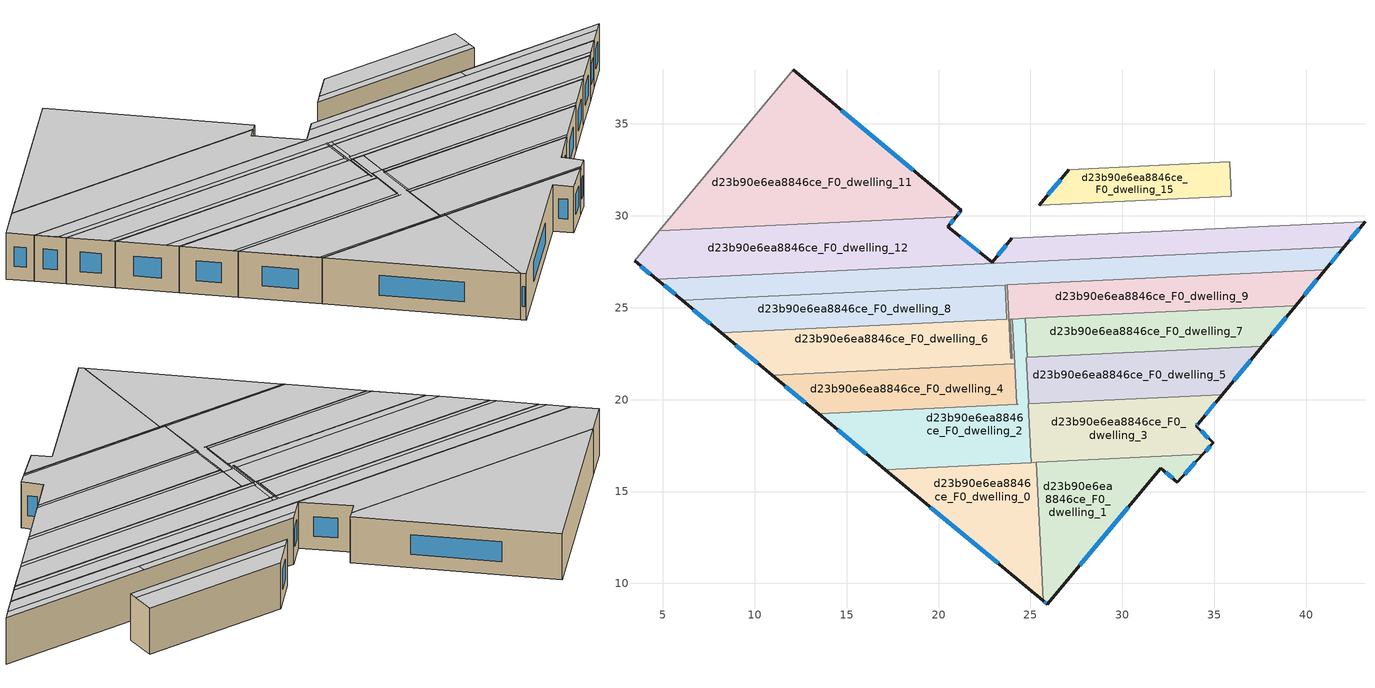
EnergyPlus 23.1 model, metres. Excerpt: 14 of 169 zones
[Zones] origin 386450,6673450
d23b90e6ea8846ce_F0_dwelling_0
 floor ground (EU_floor_Construction): 25.33,16.59 25.69,9.06 17.12,16.2 z0
 wall outside (EU_wall_Construction): 17.12,16.2 25.69,9.06 z0:3
 wall to d23b90e6ea8846ce_F0_dwelling_1 (EU_wall_Construction): 25.69,9.06 25.33,16.59 z0:3
 wall to d23b90e6ea8846ce_F0_dwelling_2 (EU_wall_Construction): 25.05,16.57 17.12,16.2 z0:3
 wall to d23b90e6ea8846ce_F0_dwelling_3 (EU_wall_Construction): 25.33,16.59 25.05,16.57 z0:3
 window (EU_Window_Construction): 19.56,14.16 23.24,11.1 z0.86:2.14
 ceiling adiabatic (EU_roof_Construction): 25.69,9.06 25.33,16.59 17.12,16.2 z3
d23b90e6ea8846ce_F0_dwelling_1
 floor ground (EU_floor_Construction): 34.37,17.02 32.99,15.51 32.1,16.26 25.91,8.88 25.69,9.06 25.33,16.59 z0
 wall outside (EU_wall_Construction): 25.69,9.06 25.91,8.88 32.1,16.26 32.99,15.51 34.37,17.02 z0:3
 wall to d23b90e6ea8846ce_F0_dwelling_3 (EU_wall_Construction): 34.37,17.02 25.33,16.59 z0:3
 window (EU_Window_Construction): 25.75,9.01 25.85,8.93 / 33.38,15.94 33.97,16.59 / 32.36,16.05 32.74,15.73 / 27.68,10.99 30.33,14.15 z0.86:2.14
 ceiling to d23b90e6ea8846ce_F1_dwelling_1 (EU_floor_Construction): 32.99,15.51 34.37,17.02 25.33,16.59 25.69,9.06 25.91,8.88 32.1,16.26 z3
d23b90e6ea8846ce_F0_dwelling_10
 floor ground (EU_floor_Construction): 42.08,28.33 41.03,27.06 6.06,25.4 4.68,26.54 z0
 wall outside (EU_wall_Construction): 41.03,27.06 42.08,28.33 / 4.68,26.54 6.06,25.4 z0:3
 wall to d23b90e6ea8846ce_F0_dwelling_12 (EU_wall_Construction): 42.08,28.33 4.68,26.54 z0:3
 wall to d23b90e6ea8846ce_F0_dwelling_8 (EU_wall_Construction): 6.06,25.4 23.63,26.23 z0:3
 wall to d23b90e6ea8846ce_F0_dwelling_9 (EU_wall_Construction): 23.73,26.24 41.03,27.06 z0:3
 wall to d23b90e6ea8846ce_F0_dwelling_6 (EU_wall_Construction): 23.63,26.23 23.73,26.24 z0:3
 window (EU_Window_Construction): 41.33,27.43 41.78,27.97 / 5.08,26.22 5.67,25.72 z0.86:2.14
 ceiling to d23b90e6ea8846ce_F1_dwelling_10 (EU_floor_Construction): 41.3,27.39 42.06,28.3 4.71,26.52 5.71,25.69 23.59,26.54 23.64,26.55 23.69,26.55 z3
 ceiling to d23b90e6ea8846ce_F1_dwelling_9 (EU_floor_Construction): 41.03,27.06 41.3,27.39 23.98,26.56 23.99,26.25 z3
 ceiling to d23b90e6ea8846ce_F1_dwelling_11 (EU_floor_Construction): 42.06,28.3 42.08,28.33 4.68,26.54 4.71,26.52 z3
 ceiling to d23b90e6ea8846ce_F1_dwelling_8 (EU_floor_Construction): 23.61,26.23 23.59,26.54 5.71,25.69 6.06,25.4 z3
 ceiling to d23b90e6ea8846ce_F1_dwelling_6 (EU_floor_Construction): 23.7,26.24 23.69,26.55 23.64,26.55 23.59,26.54 23.61,26.23 23.65,26.24 z3
 ceiling to d23b90e6ea8846ce_F1_dwelling_4 (EU_floor_Construction): 23.99,26.25 23.98,26.56 23.69,26.55 23.7,26.24 23.73,26.24 z3
d23b90e6ea8846ce_F0_dwelling_11
 floor ground (EU_floor_Construction): 21.23,30.29 20.95,29.95 4.82,29.18 12.11,37.94 z0
 wall outside (EU_wall_Construction): 20.95,29.95 21.23,30.29 12.11,37.94 z0:3
 wall to d23b90e6ea8846ce_F0_dwelling_12 (EU_wall_Construction): 4.82,29.18 20.95,29.95 z0:3
 wall adiabatic (EU_wall_Construction): 12.11,37.94 4.82,29.18 z0:3
 window (EU_Window_Construction): 18.63,32.47 14.71,35.75 / 21.03,30.05 21.15,30.19 z0.86:2.14
 ceiling adiabatic (EU_roof_Construction): 20.95,29.95 21.23,30.29 12.11,37.94 4.82,29.18 z3
d23b90e6ea8846ce_F0_dwelling_12
 floor ground (EU_floor_Construction): 43.2,29.69 42.08,28.33 4.68,26.54 3.46,27.56 4.82,29.18 20.95,29.95 20.5,29.41 22.92,27.48 24,28.77 z0
 wall outside (EU_wall_Construction): 3.46,27.56 4.68,26.54 / 24,28.77 22.92,27.48 20.5,29.41 20.95,29.95 / 42.08,28.33 43.2,29.69 z0:3
 wall adiabatic (EU_wall_Construction): 4.82,29.18 3.46,27.56 z0:3
 wall to d23b90e6ea8846ce_F0_dwelling_13 (EU_wall_Construction): 43.2,29.69 24,28.77 z0:3
 window (EU_Window_Construction): 3.81,27.27 4.33,26.83 / 20.63,29.56 20.82,29.8 / 22.23,28.03 21.19,28.86 / 23.69,28.4 23.23,27.85 / 42.4,28.72 42.88,29.3 z0.86:2.14
 ceiling to d23b90e6ea8846ce_F1_dwelling_12 (EU_floor_Construction): 33.99,28.78 33.97,29.25 24,28.77 23.59,28.28 z3
 ceiling to d23b90e6ea8846ce_F1_dwelling_13 (EU_floor_Construction): 42.79,29.19 43.2,29.69 33.97,29.25 33.99,28.78 z3
 ceiling to d23b90e6ea8846ce_F1_dwelling_11 (EU_floor_Construction): 42.08,28.33 42.79,29.19 23.59,28.28 22.92,27.48 20.5,29.41 20.95,29.95 4.82,29.18 3.46,27.56 4.68,26.54 z3
d23b90e6ea8846ce_F0_dwelling_15
 floor ground (EU_floor_Construction): 35.84,32.93 35.93,31.08 25.49,30.58 27.09,32.51 z0
 wall outside (EU_wall_Construction): 27.09,32.51 25.49,30.58 z0:3
 wall to d23b90e6ea8846ce_F0_dwelling_16 (EU_wall_Construction): 35.93,31.08 35.84,32.93 27.09,32.51 z0:3
 wall to d23b90e6ea8846ce_F0_dwelling_14 (EU_wall_Construction): 25.49,30.58 35.93,31.08 z0:3
 window (EU_Window_Construction): 26.64,31.96 25.95,31.13 z0.86:2.14
 ceiling adiabatic (EU_roof_Construction): 35.91,31.55 35.84,32.93 27.1,32.51 25.9,31.08 z3
 ceiling to d23b90e6ea8846ce_F1_dwelling_14 (EU_floor_Construction): 35.93,31.08 35.91,31.55 25.9,31.08 25.49,30.58 z3
d23b90e6ea8846ce_F0_dwelling_2
 floor ground (EU_floor_Construction): 24.72,24.42 24.82,22.29 24.78,22.29 25.05,16.57 17.12,16.2 13.48,19.22 24.34,19.74 24.24,19.74 24.02,24.38 z0
 wall outside (EU_wall_Construction): 13.48,19.22 17.12,16.2 z0:3
 wall to d23b90e6ea8846ce_F0_dwelling_4 (EU_wall_Construction): 24.14,21.96 24.24,19.74 24.34,19.74 13.48,19.22 z0:3
 wall to d23b90e6ea8846ce_F0_dwelling_7 (EU_wall_Construction): 24.82,22.29 24.72,24.42 z0:3
 wall to d23b90e6ea8846ce_F0_dwelling_5 (EU_wall_Construction): 24.9,19.77 24.78,22.29 24.82,22.29 z0:3
 wall to d23b90e6ea8846ce_F0_dwelling_3 (EU_wall_Construction): 25.05,16.57 24.89,19.77 z0:3
 wall to d23b90e6ea8846ce_F0_dwelling_6 (EU_wall_Construction): 24.02,24.38 24.14,21.96 z0:3
 wall to d23b90e6ea8846ce_F0_dwelling_9 (EU_wall_Construction): 24.72,24.42 24.02,24.38 z0:3
 window (EU_Window_Construction): 14.52,18.36 16.08,17.06 z0.86:2.14
 ceiling to d23b90e6ea8846ce_F1_dwelling_2 (EU_floor_Construction): 24.99,16.7 24.83,19.96 24.88,19.97 24.78,22.29 24.82,22.29 24.81,22.54 24.48,22.52 24.19,22.51 24.31,19.94 24.3,19.94 24.23,19.94 24.24,19.74 24.34,19.74 13.48,19.22 16.97,16.32 z3
 ceiling to d23b90e6ea8846ce_F1_dwelling_7 (EU_floor_Construction): 24.31,19.94 24.19,22.51 24.48,22.52 24.81,22.54 24.72,24.42 24.02,24.38 24.23,19.94 24.3,19.94 z3
 ceiling to d23b90e6ea8846ce_F1_dwelling_3 (EU_floor_Construction): 25.04,16.7 24.89,19.77 24.88,19.97 24.83,19.96 24.99,16.7 z3
 ceiling to d23b90e6ea8846ce_F1_dwelling_0 (EU_floor_Construction): 25.05,16.57 25.04,16.7 16.97,16.32 17.12,16.2 z3
d23b90e6ea8846ce_F0_dwelling_3
 floor ground (EU_floor_Construction): 35.43,20.27 34.14,18.69 34.03,18.57 34.94,17.65 34.37,17.02 25.05,16.57 24.89,19.77 z0
 wall outside (EU_wall_Construction): 34.37,17.02 34.94,17.65 34.03,18.57 34.14,18.69 35.43,20.27 z0:3
 wall to d23b90e6ea8846ce_F0_dwelling_5 (EU_wall_Construction): 35.43,20.27 24.9,19.77 z0:3
 window (EU_Window_Construction): 34.51,19.14 35.06,19.82 / 34.06,18.6 34.1,18.66 / 34.68,17.91 34.29,18.3 / 34.53,17.2 34.78,17.47 z0.86:2.14
 ceiling to d23b90e6ea8846ce_F1_dwelling_3 (EU_floor_Construction): 34.49,17.15 34.94,17.65 34.03,18.57 34.14,18.69 35.43,20.27 24.89,19.77 25.04,16.7 z3
 ceiling to d23b90e6ea8846ce_F1_dwelling_1 (EU_floor_Construction): 34.37,17.02 34.49,17.15 25.33,16.71 25.33,16.59 z3
 ceiling to d23b90e6ea8846ce_F1_dwelling_0 (EU_floor_Construction): 25.33,16.59 25.33,16.71 25.04,16.7 25.05,16.57 z3
d23b90e6ea8846ce_F0_dwelling_4
 floor ground (EU_floor_Construction): 24.14,21.96 24.24,19.74 24.34,19.74 13.48,19.22 10.95,21.33 z0
 wall outside (EU_wall_Construction): 10.95,21.33 13.48,19.22 z0:3
 wall to d23b90e6ea8846ce_F0_dwelling_6 (EU_wall_Construction): 24.14,21.96 10.95,21.33 z0:3
 window (EU_Window_Construction): 11.67,20.73 12.75,19.83 z0.86:2.14
 ceiling adiabatic (EU_roof_Construction): 24.21,19.93 24.12,21.96 10.95,21.33 13.25,19.41 z3
 ceiling to d23b90e6ea8846ce_F1_dwelling_2 (EU_floor_Construction): 24.34,19.74 24.24,19.74 24.23,19.94 24.21,19.93 13.25,19.41 13.48,19.22 z3
 ceiling to d23b90e6ea8846ce_F1_dwelling_7 (EU_floor_Construction): 24.23,19.94 24.14,21.96 24.12,21.96 24.21,19.93 z3
d23b90e6ea8846ce_F0_dwelling_5
 floor ground (EU_floor_Construction): 37.6,22.9 35.43,20.27 24.9,19.77 24.78,22.29 z0
 wall outside (EU_wall_Construction): 35.43,20.27 37.6,22.9 z0:3
 wall to d23b90e6ea8846ce_F0_dwelling_7 (EU_wall_Construction): 37.6,22.9 24.82,22.29 z0:3
 window (EU_Window_Construction): 36.05,21.02 36.98,22.15 z0.86:2.14
 ceiling to d23b90e6ea8846ce_F1_dwelling_5 (EU_floor_Construction): 35.6,20.48 37.6,22.9 24.89,22.3 25,19.97 z3
 ceiling to d23b90e6ea8846ce_F1_dwelling_3 (EU_floor_Construction): 35.43,20.27 35.6,20.48 24.89,19.97 24.9,19.77 z3
 ceiling to d23b90e6ea8846ce_F1_dwelling_2 (EU_floor_Construction): 25,19.97 24.89,22.3 24.78,22.29 24.89,19.97 z3
d23b90e6ea8846ce_F0_dwelling_6
 floor ground (EU_floor_Construction): 23.73,26.24 23.92,22.25 24.01,22.25 23.91,24.38 24.02,24.38 24.14,21.96 10.95,21.33 8.19,23.63 23.72,24.37 23.63,26.23 z0
 wall outside (EU_wall_Construction): 8.19,23.63 10.95,21.33 z0:3
 wall to d23b90e6ea8846ce_F0_dwelling_8 (EU_wall_Construction): 23.63,26.23 23.72,24.37 8.19,23.63 z0:3
 wall to d23b90e6ea8846ce_F0_dwelling_9 (EU_wall_Construction): 24.02,24.38 23.91,24.38 24.01,22.25 23.92,22.25 23.73,26.24 z0:3
 window (EU_Window_Construction): 8.97,22.97 10.16,21.99 z0.86:2.14
 ceiling to d23b90e6ea8846ce_F1_dwelling_6 (EU_floor_Construction): 23.88,22.49 23.7,26.24 23.63,26.23 23.72,24.37 8.19,23.63 10.33,21.85 z3
 ceiling to d23b90e6ea8846ce_F1_dwelling_4 (EU_floor_Construction): 24.12,21.96 24,24.38 23.91,24.38 24.01,22.25 23.92,22.25 23.73,26.24 23.7,26.24 23.88,22.49 10.33,21.85 10.95,21.33 z3
 ceiling to d23b90e6ea8846ce_F1_dwelling_7 (EU_floor_Construction): 24.14,21.96 24.02,24.38 24,24.38 24.12,21.96 z3
d23b90e6ea8846ce_F0_dwelling_7
 floor ground (EU_floor_Construction): 39.43,25.12 37.6,22.9 24.82,22.29 24.72,24.42 z0
 wall outside (EU_wall_Construction): 37.6,22.9 39.43,25.12 z0:3
 wall to d23b90e6ea8846ce_F0_dwelling_9 (EU_wall_Construction): 39.43,25.12 24.72,24.42 z0:3
 window (EU_Window_Construction): 38.13,23.54 38.91,24.48 z0.86:2.14
 ceiling to d23b90e6ea8846ce_F1_dwelling_7 (EU_floor_Construction): 37.81,23.16 39.43,25.12 24.72,24.42 24.81,22.54 z3
 ceiling to d23b90e6ea8846ce_F1_dwelling_5 (EU_floor_Construction): 37.6,22.9 37.81,23.16 24.88,22.54 24.89,22.3 z3
 ceiling adiabatic (EU_roof_Construction): 24.89,22.3 24.88,22.54 24.81,22.54 24.82,22.29 z3
d23b90e6ea8846ce_F0_dwelling_8
 floor ground (EU_floor_Construction): 23.63,26.23 23.72,24.37 8.19,23.63 6.06,25.4 z0
 wall outside (EU_wall_Construction): 6.06,25.4 8.19,23.63 z0:3
 window (EU_Window_Construction): 6.67,24.89 7.58,24.13 z0.86:2.14
 ceiling to d23b90e6ea8846ce_F1_dwelling_6 (EU_floor_Construction): 23.72,24.37 23.63,26.23 23.61,26.23 23.68,24.65 7.87,23.89 8.19,23.63 z3
 ceiling adiabatic (EU_roof_Construction): 23.68,24.65 23.61,26.23 6.06,25.4 7.87,23.89 z3
d23b90e6ea8846ce_F0_dwelling_9
 floor ground (EU_floor_Construction): 41.03,27.06 39.43,25.12 24.02,24.38 23.91,24.38 24.01,22.25 23.92,22.25 23.73,26.24 z0
 wall outside (EU_wall_Construction): 39.43,25.12 41.03,27.06 z0:3
 window (EU_Window_Construction): 39.89,25.67 40.58,26.51 z0.86:2.14
 ceiling to d23b90e6ea8846ce_F1_dwelling_9 (EU_floor_Construction): 39.67,25.41 41.03,27.06 23.99,26.25 24.07,24.67 z3
 ceiling to d23b90e6ea8846ce_F1_dwelling_7 (EU_floor_Construction): 39.43,25.12 39.67,25.41 23.99,24.66 24,24.38 24.02,24.38 z3
 ceiling to d23b90e6ea8846ce_F1_dwelling_4 (EU_floor_Construction): 24.01,22.25 23.91,24.38 24,24.38 23.99,24.66 24.07,24.67 23.99,26.25 23.73,26.24 23.92,22.25 z3
[Building]
EU S2 Campaign: North Axis=0; Terrain=City; Solar Distribution=FullExterior
[Site:Location]
Helsinki-Vantaa.AP: Latitude=60.317; Longitude=24.963; Time Zone=2; Elevation=54.6
[SizingPeriod:WeatherFileDays]
AnnualSizingPeriod: Begin Month=1; Begin Day of Month=1; End Month=12; End Day of Month=31; Day of Week for Start Day=Monday; Use Weather File Daylight Saving Period=No; Use Weather File Rain and Snow Indicators=No
[MATERIAL]
EU_InternalMass_Material: Roughness=MediumRough; Thickness=0.1; Conductivity=1; Density=1800; Specific Heat=900; Thermal Absorptance=0.9; Solar Absorptance=0.7; Visible Absorptance=0.7
[MATERIAL:NOMASS] Roughness=MediumRough; Thermal Absorptance=0.9; Solar Absorptance=0.7; Visible Absorptance=0.7
Name | Thermal Resistance
EU_wall_NoMass | 1.10183
EU_roof_NoMass; EU_floor_NoMass | 1.70606
[WINDOWMATERIAL:SIMPLEGLAZINGSYSTEM]
EU_Window_SimpleGlazing: UFactor=3.11035; Solar Heat Gain Coefficient=0.8; Visible Transmittance=0.8
[CONSTRUCTION]
EU_wall_Construction: EU_wall_NoMass
EU_roof_Construction: EU_roof_NoMass
EU_floor_Construction: EU_floor_NoMass
EU_Window_Construction: EU_Window_SimpleGlazing
EU_InternalMass_Construction: EU_InternalMass_Material
[ZONE] Type=1; Multiplier=1; Ceiling Height=autocalculate; Floor Area=autocalculate; Part of Total Floor Area=Yes
Name | Volume
d23b90e6ea8846ce_F0_dwelling_0 | 92.8806
d23b90e6ea8846ce_F0_dwelling_1 | 92.8652
d23b90e6ea8846ce_F0_dwelling_10 | 131.788
d23b90e6ea8846ce_F0_dwelling_11 | 211.384
d23b90e6ea8846ce_F0_dwelling_12 | 212.93
d23b90e6ea8846ce_F0_dwelling_15 | 53.5247
d23b90e6ea8846ce_F0_dwelling_2 | 102.294
d23b90e6ea8846ce_F0_dwelling_3 | 92.896
d23b90e6ea8846ce_F0_dwelling_4 | 80.1313
d23b90e6ea8846ce_F0_dwelling_5 | 88.6406
d23b90e6ea8846ce_F0_dwelling_6 | 105.658
d23b90e6ea8846ce_F0_dwelling_7 | 87.7053
d23b90e6ea8846ce_F0_dwelling_8 | 92.8821
d23b90e6ea8846ce_F0_dwelling_9 | 92.90625
[INTERNALMASS] Construction=EU_InternalMass_Construction
Name | Zone or ZoneList | Surface Area
d23b90e6ea8846ce_F0_dwelling_0_EU_InternalMass | d23b90e6ea8846ce_F0_dwelling_0 | 30.9636
d23b90e6ea8846ce_F0_dwelling_1_EU_InternalMass | d23b90e6ea8846ce_F0_dwelling_1 | 30.9568
d23b90e6ea8846ce_F0_dwelling_2_EU_InternalMass | d23b90e6ea8846ce_F0_dwelling_2 | 34.0951
d23b90e6ea8846ce_F0_dwelling_3_EU_InternalMass | d23b90e6ea8846ce_F0_dwelling_3 | 30.9653
d23b90e6ea8846ce_F0_dwelling_4_EU_InternalMass | d23b90e6ea8846ce_F0_dwelling_4 | 26.7108
d23b90e6ea8846ce_F0_dwelling_5_EU_InternalMass | d23b90e6ea8846ce_F0_dwelling_5 | 29.5515
d23b90e6ea8846ce_F0_dwelling_6_EU_InternalMass | d23b90e6ea8846ce_F0_dwelling_6 | 35.2178
d23b90e6ea8846ce_F0_dwelling_7_EU_InternalMass | d23b90e6ea8846ce_F0_dwelling_7 | 29.2329
d23b90e6ea8846ce_F0_dwelling_8_EU_InternalMass | d23b90e6ea8846ce_F0_dwelling_8 | 30.9618
d23b90e6ea8846ce_F0_dwelling_9_EU_InternalMass | d23b90e6ea8846ce_F0_dwelling_9 | 30.9684
d23b90e6ea8846ce_F0_dwelling_10_EU_InternalMass | d23b90e6ea8846ce_F0_dwelling_10 | 43.9303
d23b90e6ea8846ce_F0_dwelling_11_EU_InternalMass | d23b90e6ea8846ce_F0_dwelling_11 | 70.4507
d23b90e6ea8846ce_F0_dwelling_12_EU_InternalMass | d23b90e6ea8846ce_F0_dwelling_12 | 70.9872
d23b90e6ea8846ce_F0_dwelling_15_EU_InternalMass | d23b90e6ea8846ce_F0_dwelling_15 | 17.8419
[OTHEREQUIPMENT] Fuel Type=Electricity; Design Level Calculation Method=Watts/Area; Power per Zone Floor Area=1; Fraction Latent=0; Fraction Radiant=0; Fraction Lost=0; Carbon Dioxide Generation Rate=0; EndUse Subcategory=EU_Step8_InternalGains
Name | Zone or ZoneList or Space or SpaceList | Schedule
EU_Step8_InternalGain_d23b90e6ea8846ce_F0_dwelling_0_f000 | d23b90e6ea8846ce_F0_dwelling_0 | EU_Step8_GainSchedule_d23b90e6ea8846ce_F0_dwelling_0_f000
EU_Step8_InternalGain_d23b90e6ea8846ce_F0_dwelling_1_f000 | d23b90e6ea8846ce_F0_dwelling_1 | EU_Step8_GainSchedule_d23b90e6ea8846ce_F0_dwelling_1_f000
EU_Step8_InternalGain_d23b90e6ea8846ce_F0_dwelling_2_f000 | d23b90e6ea8846ce_F0_dwelling_2 | EU_Step8_GainSchedule_d23b90e6ea8846ce_F0_dwelling_2_f000
EU_Step8_InternalGain_d23b90e6ea8846ce_F0_dwelling_3_f000 | d23b90e6ea8846ce_F0_dwelling_3 | EU_Step8_GainSchedule_d23b90e6ea8846ce_F0_dwelling_3_f000
EU_Step8_InternalGain_d23b90e6ea8846ce_F0_dwelling_4_f000 | d23b90e6ea8846ce_F0_dwelling_4 | EU_Step8_GainSchedule_d23b90e6ea8846ce_F0_dwelling_4_f000
EU_Step8_InternalGain_d23b90e6ea8846ce_F0_dwelling_5_f000 | d23b90e6ea8846ce_F0_dwelling_5 | EU_Step8_GainSchedule_d23b90e6ea8846ce_F0_dwelling_5_f000
EU_Step8_InternalGain_d23b90e6ea8846ce_F0_dwelling_6_f000 | d23b90e6ea8846ce_F0_dwelling_6 | EU_Step8_GainSchedule_d23b90e6ea8846ce_F0_dwelling_6_f000
EU_Step8_InternalGain_d23b90e6ea8846ce_F0_dwelling_7_f000 | d23b90e6ea8846ce_F0_dwelling_7 | EU_Step8_GainSchedule_d23b90e6ea8846ce_F0_dwelling_7_f000
EU_Step8_InternalGain_d23b90e6ea8846ce_F0_dwelling_8_f000 | d23b90e6ea8846ce_F0_dwelling_8 | EU_Step8_GainSchedule_d23b90e6ea8846ce_F0_dwelling_8_f000
EU_Step8_InternalGain_d23b90e6ea8846ce_F0_dwelling_9_f000 | d23b90e6ea8846ce_F0_dwelling_9 | EU_Step8_GainSchedule_d23b90e6ea8846ce_F0_dwelling_9_f000
EU_Step8_InternalGain_d23b90e6ea8846ce_F0_dwelling_10_f000 | d23b90e6ea8846ce_F0_dwelling_10 | EU_Step8_GainSchedule_d23b90e6ea8846ce_F0_dwelling_10_f000
EU_Step8_InternalGain_d23b90e6ea8846ce_F0_dwelling_11_f000 | d23b90e6ea8846ce_F0_dwelling_11 | EU_Step8_GainSchedule_d23b90e6ea8846ce_F0_dwelling_11_f000
EU_Step8_InternalGain_d23b90e6ea8846ce_F0_dwelling_12_f000 | d23b90e6ea8846ce_F0_dwelling_12 | EU_Step8_GainSchedule_d23b90e6ea8846ce_F0_dwelling_12_f000
EU_Step8_InternalGain_d23b90e6ea8846ce_F0_dwelling_15_f000 | d23b90e6ea8846ce_F0_dwelling_15 | EU_Step8_GainSchedule_d23b90e6ea8846ce_F0_dwelling_15_f000
[ZONEVENTILATION:DESIGNFLOWRATE] Schedule=EU_AlwaysOn; Design Flow Rate Calculation Method=AirChanges/Hour; Air Changes per Hour=0.756316; Ventilation Type=Natural; Fan Pressure Rise=0; Fan Total Efficiency=1; Constant Term Coefficient=1; Temperature Term Coefficient=0; Velocity Term Coefficient=0; Velocity Squared Term Coefficient=0; Minimum Indoor Temperature=-100; Maximum Indoor Temperature=100; Delta Temperature=-100; Minimum Outdoor Temperature=-100; Maximum Outdoor Temperature=100; Maximum Wind Speed=40
Name | Zone or ZoneList or Space or SpaceList
EU_ConstantAir_d23b90e6ea8846ce_F0_dwelling_0 | d23b90e6ea8846ce_F0_dwelling_0
EU_ConstantAir_d23b90e6ea8846ce_F0_dwelling_1 | d23b90e6ea8846ce_F0_dwelling_1
EU_ConstantAir_d23b90e6ea8846ce_F0_dwelling_2 | d23b90e6ea8846ce_F0_dwelling_2
EU_ConstantAir_d23b90e6ea8846ce_F0_dwelling_3 | d23b90e6ea8846ce_F0_dwelling_3
EU_ConstantAir_d23b90e6ea8846ce_F0_dwelling_4 | d23b90e6ea8846ce_F0_dwelling_4
EU_ConstantAir_d23b90e6ea8846ce_F0_dwelling_5 | d23b90e6ea8846ce_F0_dwelling_5
EU_ConstantAir_d23b90e6ea8846ce_F0_dwelling_6 | d23b90e6ea8846ce_F0_dwelling_6
EU_ConstantAir_d23b90e6ea8846ce_F0_dwelling_7 | d23b90e6ea8846ce_F0_dwelling_7
EU_ConstantAir_d23b90e6ea8846ce_F0_dwelling_8 | d23b90e6ea8846ce_F0_dwelling_8
EU_ConstantAir_d23b90e6ea8846ce_F0_dwelling_9 | d23b90e6ea8846ce_F0_dwelling_9
EU_ConstantAir_d23b90e6ea8846ce_F0_dwelling_10 | d23b90e6ea8846ce_F0_dwelling_10
EU_ConstantAir_d23b90e6ea8846ce_F0_dwelling_11 | d23b90e6ea8846ce_F0_dwelling_11
EU_ConstantAir_d23b90e6ea8846ce_F0_dwelling_12 | d23b90e6ea8846ce_F0_dwelling_12
EU_ConstantAir_d23b90e6ea8846ce_F0_dwelling_15 | d23b90e6ea8846ce_F0_dwelling_15
[HVACTEMPLATE:THERMOSTAT] Constant Heating Setpoint=20; Constant Cooling Setpoint=50
EU_HeatOnly_d23b90e6ea8846ce_F0_dwelling_0; EU_HeatOnly_d23b90e6ea8846ce_F0_dwelling_1; EU_HeatOnly_d23b90e6ea8846ce_F0_dwelling_2; EU_HeatOnly_d23b90e6ea8846ce_F0_dwelling_3; EU_HeatOnly_d23b90e6ea8846ce_F0_dwelling_4; EU_HeatOnly_d23b90e6ea8846ce_F0_dwelling_5; EU_HeatOnly_d23b90e6ea8846ce_F0_dwelling_6; EU_HeatOnly_d23b90e6ea8846ce_F0_dwelling_7; EU_HeatOnly_d23b90e6ea8846ce_F0_dwelling_8; EU_HeatOnly_d23b90e6ea8846ce_F0_dwelling_9; EU_HeatOnly_d23b90e6ea8846ce_F0_dwelling_10; EU_HeatOnly_d23b90e6ea8846ce_F0_dwelling_11; EU_HeatOnly_d23b90e6ea8846ce_F0_dwelling_12; EU_HeatOnly_d23b90e6ea8846ce_F0_dwelling_13; EU_HeatOnly_d23b90e6ea8846ce_F0_dwelling_14; EU_HeatOnly_d23b90e6ea8846ce_F0_dwelling_15; EU_HeatOnly_d23b90e6ea8846ce_F0_dwelling_16; EU_HeatOnly_d23b90e6ea8846ce_F0_dwelling_17; EU_HeatOnly_d23b90e6ea8846ce_F0_dwelling_18; EU_HeatOnly_d23b90e6ea8846ce_F0_dwelling_19; EU_HeatOnly_d23b90e6ea8846ce_F0_dwelling_20; EU_HeatOnly_d23b90e6ea8846ce_F0_dwelling_21; EU_HeatOnly_d23b90e6ea8846ce_F0_dwelling_22; EU_HeatOnly_d23b90e6ea8846ce_F0_dwelling_23; EU_HeatOnly_d23b90e6ea8846ce_F0_dwelling_24; EU_HeatOnly_d23b90e6ea8846ce_F0_dwelling_25; EU_HeatOnly_d23b90e6ea8846ce_F0_dwelling_26; EU_HeatOnly_d23b90e6ea8846ce_F0_dwelling_27; EU_HeatOnly_d23b90e6ea8846ce_F0_dwelling_28; EU_HeatOnly_d23b90e6ea8846ce_F1_dwelling_0; EU_HeatOnly_d23b90e6ea8846ce_F1_dwelling_1; EU_HeatOnly_d23b90e6ea8846ce_F1_dwelling_2; EU_HeatOnly_d23b90e6ea8846ce_F1_dwelling_3; EU_HeatOnly_d23b90e6ea8846ce_F1_dwelling_4; EU_HeatOnly_d23b90e6ea8846ce_F1_dwelling_5; EU_HeatOnly_d23b90e6ea8846ce_F1_dwelling_6; EU_HeatOnly_d23b90e6ea8846ce_F1_dwelling_7; EU_HeatOnly_d23b90e6ea8846ce_F1_dwelling_8; EU_HeatOnly_d23b90e6ea8846ce_F1_dwelling_9; EU_HeatOnly_d23b90e6ea8846ce_F1_dwelling_10; EU_HeatOnly_d23b90e6ea8846ce_F1_dwelling_11; EU_HeatOnly_d23b90e6ea8846ce_F1_dwelling_12; EU_HeatOnly_d23b90e6ea8846ce_F1_dwelling_13; EU_HeatOnly_d23b90e6ea8846ce_F1_dwelling_14; EU_HeatOnly_d23b90e6ea8846ce_F1_dwelling_15; EU_HeatOnly_d23b90e6ea8846ce_F1_dwelling_16; EU_HeatOnly_d23b90e6ea8846ce_F1_dwelling_17; EU_HeatOnly_d23b90e6ea8846ce_F1_dwelling_18; EU_HeatOnly_d23b90e6ea8846ce_F1_dwelling_19; EU_HeatOnly_d23b90e6ea8846ce_F1_dwelling_20; EU_HeatOnly_d23b90e6ea8846ce_F1_dwelling_21; EU_HeatOnly_d23b90e6ea8846ce_F1_dwelling_22; EU_HeatOnly_d23b90e6ea8846ce_F1_dwelling_23; EU_HeatOnly_d23b90e6ea8846ce_F1_dwelling_24; EU_HeatOnly_d23b90e6ea8846ce_F1_dwelling_25; EU_HeatOnly_d23b90e6ea8846ce_F1_dwelling_26; EU_HeatOnly_d23b90e6ea8846ce_F1_dwelling_27; EU_HeatOnly_d23b90e6ea8846ce_F2_dwelling_0; EU_HeatOnly_d23b90e6ea8846ce_F2_dwelling_1; EU_HeatOnly_d23b90e6ea8846ce_F2_dwelling_2; EU_HeatOnly_d23b90e6ea8846ce_F2_dwelling_3; EU_HeatOnly_d23b90e6ea8846ce_F2_dwelling_4; EU_HeatOnly_d23b90e6ea8846ce_F2_dwelling_5; EU_HeatOnly_d23b90e6ea8846ce_F2_dwelling_6; EU_HeatOnly_d23b90e6ea8846ce_F2_dwelling_7; EU_HeatOnly_d23b90e6ea8846ce_F2_dwelling_8; EU_HeatOnly_d23b90e6ea8846ce_F2_dwelling_9; EU_HeatOnly_d23b90e6ea8846ce_F2_dwelling_10; EU_HeatOnly_d23b90e6ea8846ce_F2_dwelling_11; EU_HeatOnly_d23b90e6ea8846ce_F2_dwelling_12; EU_HeatOnly_d23b90e6ea8846ce_F2_dwelling_13; EU_HeatOnly_d23b90e6ea8846ce_F2_dwelling_14; EU_HeatOnly_d23b90e6ea8846ce_F2_dwelling_15; EU_HeatOnly_d23b90e6ea8846ce_F2_dwelling_16; EU_HeatOnly_d23b90e6ea8846ce_F2_dwelling_17; EU_HeatOnly_d23b90e6ea8846ce_F2_dwelling_18; EU_HeatOnly_d23b90e6ea8846ce_F2_dwelling_19; EU_HeatOnly_d23b90e6ea8846ce_F2_dwelling_20; EU_HeatOnly_d23b90e6ea8846ce_F2_dwelling_21; EU_HeatOnly_d23b90e6ea8846ce_F2_dwelling_22; EU_HeatOnly_d23b90e6ea8846ce_F2_dwelling_23; EU_HeatOnly_d23b90e6ea8846ce_F2_dwelling_24; EU_HeatOnly_d23b90e6ea8846ce_F2_dwelling_25; EU_HeatOnly_d23b90e6ea8846ce_F2_dwelling_26; EU_HeatOnly_d23b90e6ea8846ce_F2_dwelling_27; EU_HeatOnly_d23b90e6ea8846ce_F3_dwelling_0; EU_HeatOnly_d23b90e6ea8846ce_F3_dwelling_1; EU_HeatOnly_d23b90e6ea8846ce_F3_dwelling_2; EU_HeatOnly_d23b90e6ea8846ce_F3_dwelling_3; EU_HeatOnly_d23b90e6ea8846ce_F3_dwelling_4; EU_HeatOnly_d23b90e6ea8846ce_F3_dwelling_5; EU_HeatOnly_d23b90e6ea8846ce_F3_dwelling_6; EU_HeatOnly_d23b90e6ea8846ce_F3_dwelling_7; EU_HeatOnly_d23b90e6ea8846ce_F3_dwelling_8; EU_HeatOnly_d23b90e6ea8846ce_F3_dwelling_9; EU_HeatOnly_d23b90e6ea8846ce_F3_dwelling_10; EU_HeatOnly_d23b90e6ea8846ce_F3_dwelling_11; EU_HeatOnly_d23b90e6ea8846ce_F3_dwelling_12; EU_HeatOnly_d23b90e6ea8846ce_F3_dwelling_13; EU_HeatOnly_d23b90e6ea8846ce_F3_dwelling_14; EU_HeatOnly_d23b90e6ea8846ce_F3_dwelling_15; EU_HeatOnly_d23b90e6ea8846ce_F3_dwelling_16; EU_HeatOnly_d23b90e6ea8846ce_F3_dwelling_17; EU_HeatOnly_d23b90e6ea8846ce_F3_dwelling_18; EU_HeatOnly_d23b90e6ea8846ce_F3_dwelling_19; EU_HeatOnly_d23b90e6ea8846ce_F3_dwelling_20; EU_HeatOnly_d23b90e6ea8846ce_F3_dwelling_21; EU_HeatOnly_d23b90e6ea8846ce_F3_dwelling_22; EU_HeatOnly_d23b90e6ea8846ce_F3_dwelling_23; EU_HeatOnly_d23b90e6ea8846ce_F3_dwelling_24; EU_HeatOnly_d23b90e6ea8846ce_F3_dwelling_25; EU_HeatOnly_d23b90e6ea8846ce_F3_dwelling_26; EU_HeatOnly_d23b90e6ea8846ce_F3_dwelling_27; EU_HeatOnly_d23b90e6ea8846ce_F4_dwelling_0; EU_HeatOnly_d23b90e6ea8846ce_F4_dwelling_1; EU_HeatOnly_d23b90e6ea8846ce_F4_dwelling_2; EU_HeatOnly_d23b90e6ea8846ce_F4_dwelling_3; EU_HeatOnly_d23b90e6ea8846ce_F4_dwelling_4; EU_HeatOnly_d23b90e6ea8846ce_F4_dwelling_5; EU_HeatOnly_d23b90e6ea8846ce_F4_dwelling_6; EU_HeatOnly_d23b90e6ea8846ce_F4_dwelling_7; EU_HeatOnly_d23b90e6ea8846ce_F4_dwelling_8; EU_HeatOnly_d23b90e6ea8846ce_F4_dwelling_9; EU_HeatOnly_d23b90e6ea8846ce_F4_dwelling_10; EU_HeatOnly_d23b90e6ea8846ce_F4_dwelling_11; EU_HeatOnly_d23b90e6ea8846ce_F4_dwelling_12; EU_HeatOnly_d23b90e6ea8846ce_F4_dwelling_13; EU_HeatOnly_d23b90e6ea8846ce_F4_dwelling_14; EU_HeatOnly_d23b90e6ea8846ce_F4_dwelling_15; EU_HeatOnly_d23b90e6ea8846ce_F4_dwelling_16; EU_HeatOnly_d23b90e6ea8846ce_F4_dwelling_17; EU_HeatOnly_d23b90e6ea8846ce_F4_dwelling_18; EU_HeatOnly_d23b90e6ea8846ce_F4_dwelling_19; EU_HeatOnly_d23b90e6ea8846ce_F4_dwelling_20; EU_HeatOnly_d23b90e6ea8846ce_F4_dwelling_21; EU_HeatOnly_d23b90e6ea8846ce_F4_dwelling_22; EU_HeatOnly_d23b90e6ea8846ce_F4_dwelling_23; EU_HeatOnly_d23b90e6ea8846ce_F4_dwelling_24; EU_HeatOnly_d23b90e6ea8846ce_F4_dwelling_25; EU_HeatOnly_d23b90e6ea8846ce_F4_dwelling_26; EU_HeatOnly_d23b90e6ea8846ce_F4_dwelling_27; EU_HeatOnly_d23b90e6ea8846ce_F5_dwelling_0; EU_HeatOnly_d23b90e6ea8846ce_F5_dwelling_1; EU_HeatOnly_d23b90e6ea8846ce_F5_dwelling_2; EU_HeatOnly_d23b90e6ea8846ce_F5_dwelling_3; EU_HeatOnly_d23b90e6ea8846ce_F5_dwelling_4; EU_HeatOnly_d23b90e6ea8846ce_F5_dwelling_5; EU_HeatOnly_d23b90e6ea8846ce_F5_dwelling_6; EU_HeatOnly_d23b90e6ea8846ce_F5_dwelling_7; EU_HeatOnly_d23b90e6ea8846ce_F5_dwelling_8; EU_HeatOnly_d23b90e6ea8846ce_F5_dwelling_9; EU_HeatOnly_d23b90e6ea8846ce_F5_dwelling_10; EU_HeatOnly_d23b90e6ea8846ce_F5_dwelling_11; EU_HeatOnly_d23b90e6ea8846ce_F5_dwelling_12; EU_HeatOnly_d23b90e6ea8846ce_F5_dwelling_13; EU_HeatOnly_d23b90e6ea8846ce_F5_dwelling_14; EU_HeatOnly_d23b90e6ea8846ce_F5_dwelling_15; EU_HeatOnly_d23b90e6ea8846ce_F5_dwelling_16; EU_HeatOnly_d23b90e6ea8846ce_F5_dwelling_17; EU_HeatOnly_d23b90e6ea8846ce_F5_dwelling_18; EU_HeatOnly_d23b90e6ea8846ce_F5_dwelling_19; EU_HeatOnly_d23b90e6ea8846ce_F5_dwelling_20; EU_HeatOnly_d23b90e6ea8846ce_F5_dwelling_21; EU_HeatOnly_d23b90e6ea8846ce_F5_dwelling_22; EU_HeatOnly_d23b90e6ea8846ce_F5_dwelling_23; EU_HeatOnly_d23b90e6ea8846ce_F5_dwelling_24; EU_HeatOnly_d23b90e6ea8846ce_F5_dwelling_25; EU_HeatOnly_d23b90e6ea8846ce_F5_dwelling_26; EU_HeatOnly_d23b90e6ea8846ce_F5_dwelling_27
[HVACTEMPLATE:ZONE:IDEALLOADSAIRSYSTEM] System Availability Schedule=EU_AlwaysOn; Maximum Heating Supply Air Temperature=50; Minimum Cooling Supply Air Temperature=13; Maximum Heating Supply Air Humidity Ratio=0.0156; Minimum Cooling Supply Air Humidity Ratio=0.0077; Heating Limit=NoLimit; Cooling Limit=NoLimit; Heating Availability Schedule=EU_AlwaysOn; Cooling Availability Schedule=EU_CoolingOff; Dehumidification Control Type=ConstantSensibleHeatRatio; Cooling Sensible Heat Ratio=0.7; Dehumidification Setpoint=60; Humidification Control Type=None; Humidification Setpoint=30; Outdoor Air Method=None; Outdoor Air Flow Rate per Person=0.00944; Outdoor Air Flow Rate per Zone Floor Area=0; Outdoor Air Flow Rate per Zone=0; Demand Controlled Ventilation Type=None; Outdoor Air Economizer Type=NoEconomizer; Heat Recovery Type=None; Sensible Heat Recovery Effectiveness=0.7; Latent Heat Recovery Effectiveness=0.65
Name | Template Thermostat
d23b90e6ea8846ce_F0_dwelling_0 | EU_HeatOnly_d23b90e6ea8846ce_F0_dwelling_0
d23b90e6ea8846ce_F0_dwelling_1 | EU_HeatOnly_d23b90e6ea8846ce_F0_dwelling_1
d23b90e6ea8846ce_F0_dwelling_2 | EU_HeatOnly_d23b90e6ea8846ce_F0_dwelling_2
d23b90e6ea8846ce_F0_dwelling_3 | EU_HeatOnly_d23b90e6ea8846ce_F0_dwelling_3
d23b90e6ea8846ce_F0_dwelling_4 | EU_HeatOnly_d23b90e6ea8846ce_F0_dwelling_4
d23b90e6ea8846ce_F0_dwelling_5 | EU_HeatOnly_d23b90e6ea8846ce_F0_dwelling_5
d23b90e6ea8846ce_F0_dwelling_6 | EU_HeatOnly_d23b90e6ea8846ce_F0_dwelling_6
d23b90e6ea8846ce_F0_dwelling_7 | EU_HeatOnly_d23b90e6ea8846ce_F0_dwelling_7
d23b90e6ea8846ce_F0_dwelling_8 | EU_HeatOnly_d23b90e6ea8846ce_F0_dwelling_8
d23b90e6ea8846ce_F0_dwelling_9 | EU_HeatOnly_d23b90e6ea8846ce_F0_dwelling_9
d23b90e6ea8846ce_F0_dwelling_10 | EU_HeatOnly_d23b90e6ea8846ce_F0_dwelling_10
d23b90e6ea8846ce_F0_dwelling_11 | EU_HeatOnly_d23b90e6ea8846ce_F0_dwelling_11
d23b90e6ea8846ce_F0_dwelling_12 | EU_HeatOnly_d23b90e6ea8846ce_F0_dwelling_12
d23b90e6ea8846ce_F0_dwelling_15 | EU_HeatOnly_d23b90e6ea8846ce_F0_dwelling_15
[SIZING:ZONE] Zone Cooling Design Supply Air Temperature Input Method=SupplyAirTemperature; Zone Cooling Design Supply Air Temperature=13; Zone Heating Design Supply Air Temperature Input Method=SupplyAirTemperature; Zone Heating Design Supply Air Temperature=50; Zone Cooling Design Supply Air Humidity Ratio=0.008; Zone Heating Design Supply Air Humidity Ratio=0.008; Cooling Design Air Flow Method=DesignDay; Cooling Design Air Flow Rate=0; Cooling Minimum Air Flow per Zone Floor Area=0.000762; Cooling Minimum Air Flow=0; Cooling Minimum Air Flow Fraction=0.2; Heating Design Air Flow Method=DesignDay; Heating Design Air Flow Rate=0; Heating Maximum Air Flow per Zone Floor Area=0.002032; Heating Maximum Air Flow=0.141576; Heating Maximum Air Flow Fraction=0.3; Account for Dedicated Outdoor Air System=No; Dedicated Outdoor Air System Control Strategy=NeutralSupplyAir; Dedicated Outdoor Air Low Setpoint Temperature for Design=autosize; Dedicated Outdoor Air High Setpoint Temperature for Design=autosize; Zone Load Sizing Method=Sensible Load Only No Latent Load; Zone Latent Cooling Design Supply Air Humidity Ratio Input Method=HumidityRatioDifference; Zone Cooling Design Supply Air Humidity Ratio Difference=0.005; Zone Latent Heating Design Supply Air Humidity Ratio Input Method=HumidityRatioDifference; Zone Humidification Design Supply Air Humidity Ratio Difference=0.005
d23b90e6ea8846ce_F0_dwelling_0; d23b90e6ea8846ce_F0_dwelling_1; d23b90e6ea8846ce_F0_dwelling_2; d23b90e6ea8846ce_F0_dwelling_3; d23b90e6ea8846ce_F0_dwelling_4; d23b90e6ea8846ce_F0_dwelling_5; d23b90e6ea8846ce_F0_dwelling_6; d23b90e6ea8846ce_F0_dwelling_7; d23b90e6ea8846ce_F0_dwelling_8; d23b90e6ea8846ce_F0_dwelling_9; d23b90e6ea8846ce_F0_dwelling_10; d23b90e6ea8846ce_F0_dwelling_11; d23b90e6ea8846ce_F0_dwelling_12; d23b90e6ea8846ce_F0_dwelling_15
[SCHEDULE:CONSTANT]
Name | Hourly Value
EU_AlwaysOn | 1
EU_CoolingOff | 0
[SCHEDULE:FILE] Column Number=1; Rows to Skip at Top=0; Number of Hours of Data=8760; Column Separator=Comma; Interpolate to Timestep=No; Minutes per Item=60; Adjust Schedule for Daylight Savings=Yes
Name | File
EU_Step8_GainSchedule_d23b90e6ea8846ce_F0_dwelling_0_f000 | ../../schedules/d23b90e6ea8846ce/d23b90e6ea8846ce_F0_dwelling_0_f000_gain.csv
EU_Step8_GainSchedule_d23b90e6ea8846ce_F0_dwelling_1_f000 | ../../schedules/d23b90e6ea8846ce/d23b90e6ea8846ce_F0_dwelling_1_f000_gain.csv
EU_Step8_GainSchedule_d23b90e6ea8846ce_F0_dwelling_2_f000 | ../../schedules/d23b90e6ea8846ce/d23b90e6ea8846ce_F0_dwelling_2_f000_gain.csv
EU_Step8_GainSchedule_d23b90e6ea8846ce_F0_dwelling_3_f000 | ../../schedules/d23b90e6ea8846ce/d23b90e6ea8846ce_F0_dwelling_3_f000_gain.csv
EU_Step8_GainSchedule_d23b90e6ea8846ce_F0_dwelling_4_f000 | ../../schedules/d23b90e6ea8846ce/d23b90e6ea8846ce_F0_dwelling_4_f000_gain.csv
EU_Step8_GainSchedule_d23b90e6ea8846ce_F0_dwelling_5_f000 | ../../schedules/d23b90e6ea8846ce/d23b90e6ea8846ce_F0_dwelling_5_f000_gain.csv
EU_Step8_GainSchedule_d23b90e6ea8846ce_F0_dwelling_6_f000 | ../../schedules/d23b90e6ea8846ce/d23b90e6ea8846ce_F0_dwelling_6_f000_gain.csv
EU_Step8_GainSchedule_d23b90e6ea8846ce_F0_dwelling_7_f000 | ../../schedules/d23b90e6ea8846ce/d23b90e6ea8846ce_F0_dwelling_7_f000_gain.csv
EU_Step8_GainSchedule_d23b90e6ea8846ce_F0_dwelling_8_f000 | ../../schedules/d23b90e6ea8846ce/d23b90e6ea8846ce_F0_dwelling_8_f000_gain.csv
EU_Step8_GainSchedule_d23b90e6ea8846ce_F0_dwelling_9_f000 | ../../schedules/d23b90e6ea8846ce/d23b90e6ea8846ce_F0_dwelling_9_f000_gain.csv
EU_Step8_GainSchedule_d23b90e6ea8846ce_F0_dwelling_10_f000 | ../../schedules/d23b90e6ea8846ce/d23b90e6ea8846ce_F0_dwelling_10_f000_gain.csv
EU_Step8_GainSchedule_d23b90e6ea8846ce_F0_dwelling_11_f000 | ../../schedules/d23b90e6ea8846ce/d23b90e6ea8846ce_F0_dwelling_11_f000_gain.csv
EU_Step8_GainSchedule_d23b90e6ea8846ce_F0_dwelling_12_f000 | ../../schedules/d23b90e6ea8846ce/d23b90e6ea8846ce_F0_dwelling_12_f000_gain.csv
EU_Step8_GainSchedule_d23b90e6ea8846ce_F0_dwelling_15_f000 | ../../schedules/d23b90e6ea8846ce/d23b90e6ea8846ce_F0_dwelling_15_f000_gain.csv
